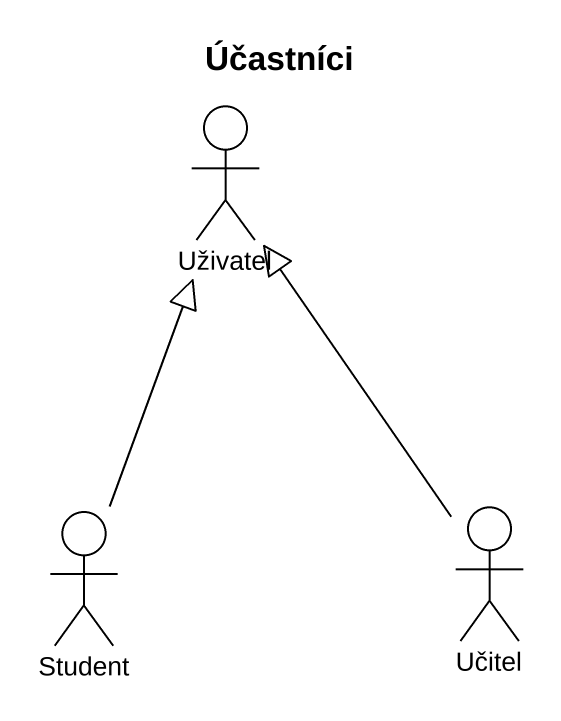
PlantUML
@startuml
title Účastníci
actor Uživatel
actor Student
actor Učitel
Student -up-|> Uživatel
Učitel -up-|> Uživatel
@enduml
